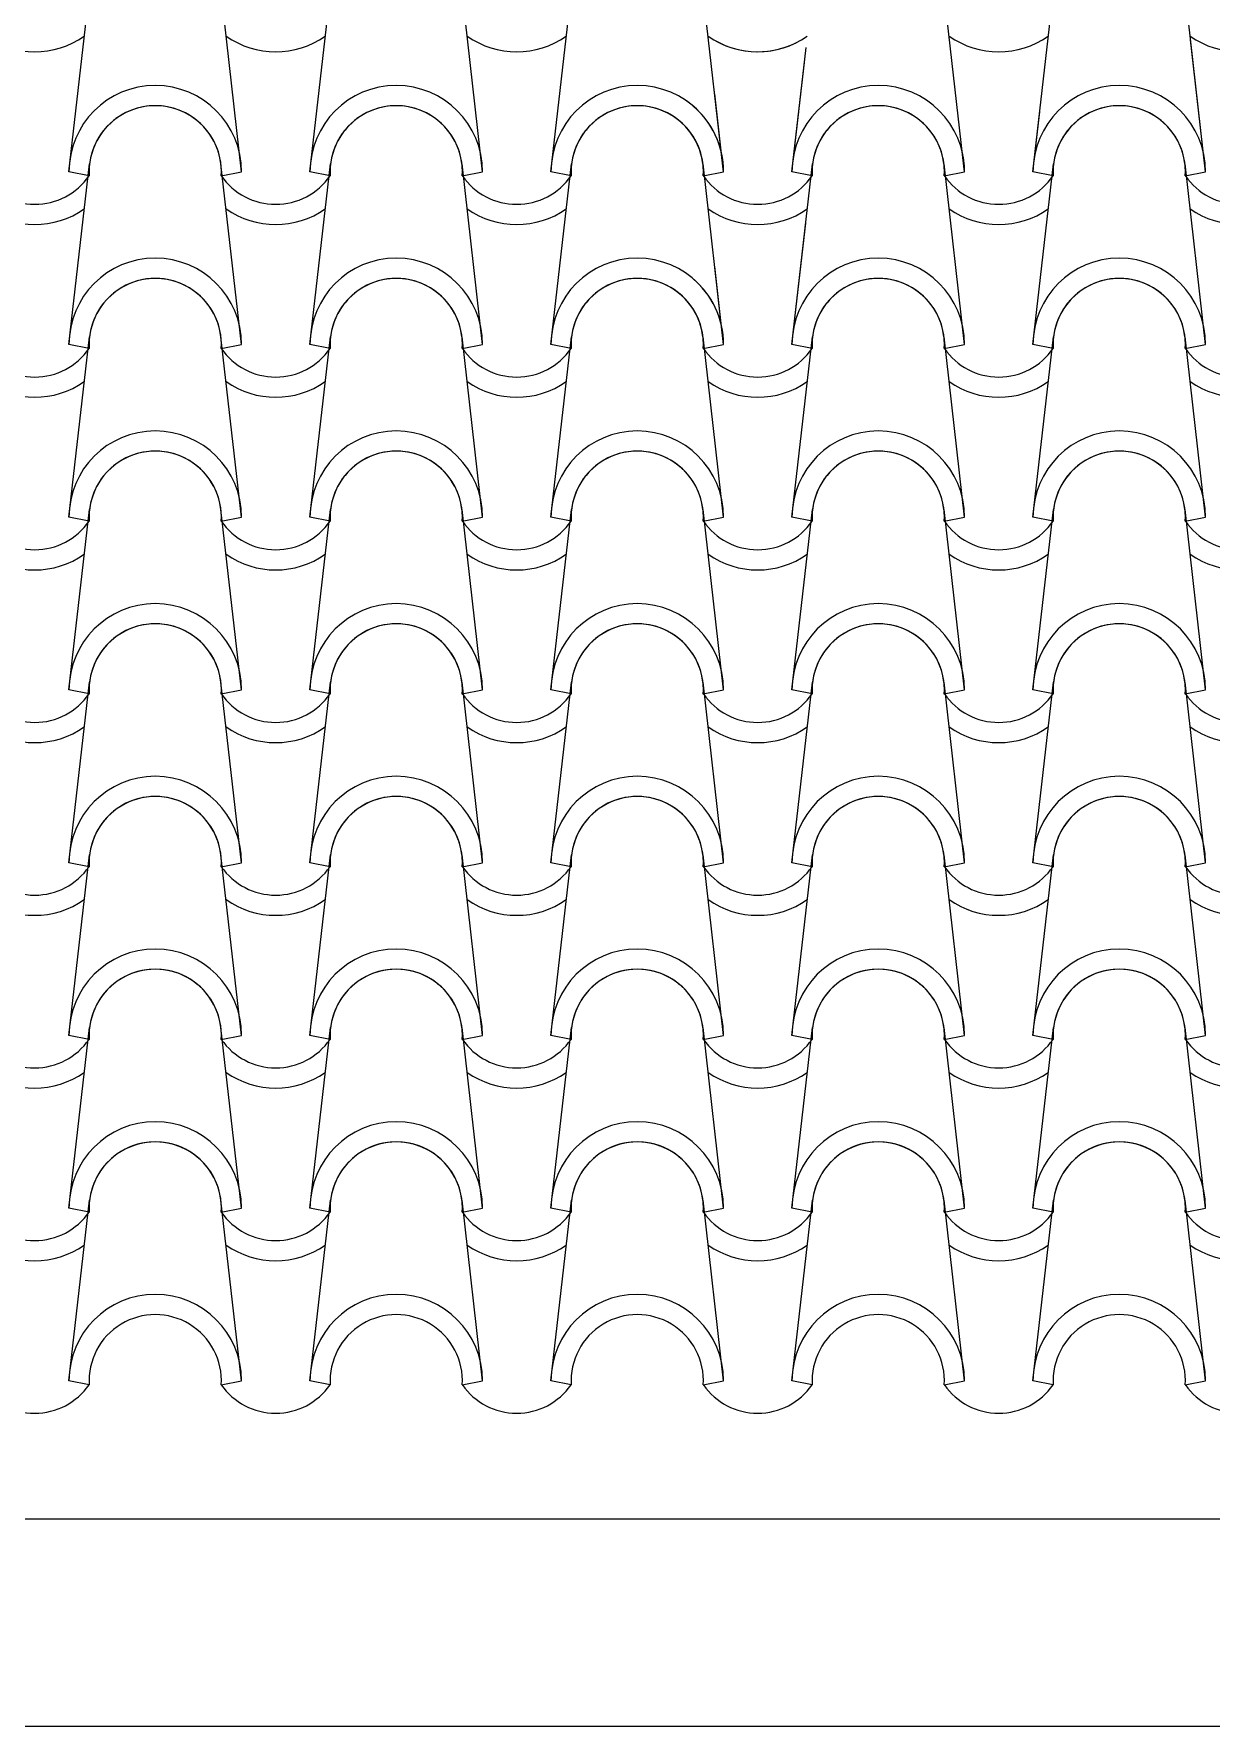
# Model space of a CAD drawing. Header units: millimetres. Extents: x -255 to 41745, y 236 to 29936.
# Drawn here: x 8473 to 9325, y 11760 to 12985 of the extents above; entities that cross this region are included whole.
import ezdxf

# ---------------------------------------------------------------- set-up
doc = ezdxf.new("R2010")
doc.units = ezdxf.units.MM
doc.layers.add('1', color=1, linetype='Continuous')
doc.layers.add('CALIDADES', color=7, linetype='Continuous')

msp = doc.modelspace()

# ---------------------------------------------------------------- linework, layer by layer
at = {"layer": '1'}
for p, q in [((8498.4, 12885.3), (8513.3, 13016)), ((8623.4, 12885.3), (8608.5, 13016)), ((8672.9, 12885.3), (8687.8, 13016)), ((8797.9, 12885.3), (8783, 13016)), ((8847.4, 12885.3), (8862.3, 13016)), ((8972.4, 12885.3), (8958.1, 13010.5)), ((9196.4, 12885.3), (9211.3, 13016)), ((9321.4, 12885.3), (9306.5, 13016)), ((9146.9, 12885.3), (9134.3, 12995.5)), ((9021.9, 12885.3), (9032.2, 12975.2)), ((9321.4, 12885.3), (9310.5, 12980.8)), ((9021.9, 12885.3), (9030.9, 12964.5)), ((8972.4, 12885.3), (8965.6, 12944.9)), ((8972.4, 12885.3), (8966, 12941.7)), ((9021.9, 12885.3), (9026.9, 12928.8)), ((9196.4, 12885.3), (9201.4, 12928.8)), ((8972.4, 12885.3), (8970.5, 12901.9)), ((9146.9, 12885.3), (9145, 12901.9)), ((8498.4, 12760.3), (8513.3, 12891)), ((8623.4, 12760.3), (8608.5, 12891)), ((8672.9, 12760.3), (8687.8, 12891)), ((8797.9, 12760.3), (8783, 12891)), ((8847.4, 12760.3), (8862.3, 12891)), ((8972.4, 12760.3), (8957.5, 12891)), ((8972.4, 12760.3), (8957.5, 12891)), ((9021.9, 12760.3), (9036.8, 12891)), ((9021.9, 12760.3), (9036.8, 12891)), ((9146.9, 12760.3), (9132, 12891)), ((9196.4, 12760.3), (9211.3, 12891)), ((9321.4, 12760.3), (9306.5, 12891)), ((8513.1, 12882.4), (8498.4, 12885.3)), ((8513.1, 12882.4), (8498.4, 12885.3)), ((8608.7, 12882.4), (8623.4, 12885.3)), ((8608.7, 12882.4), (8623.4, 12885.3)), ((8687.6, 12882.4), (8672.9, 12885.3)), ((8687.6, 12882.4), (8672.9, 12885.3)), ((8783.2, 12882.4), (8797.9, 12885.3)), ((8783.2, 12882.4), (8797.9, 12885.3)), ((8862.1, 12882.4), (8847.4, 12885.3)), ((8862.1, 12882.4), (8847.4, 12885.3)), ((8957.7, 12882.4), (8972.4, 12885.3)), ((8957.7, 12882.4), (8972.4, 12885.3)), ((8957.7, 12882.4), (8972.4, 12885.3)), ((8957.7, 12882.4), (8972.4, 12885.3)), ((8957.7, 12882.4), (8972.4, 12885.3)), ((8957.7, 12882.4), (8972.4, 12885.3)), ((8957.7, 12882.4), (8972.4, 12885.3)), ((8957.7, 12882.4), (8972.4, 12885.3)), ((9036.6, 12882.4), (9021.9, 12885.3)), ((9036.6, 12882.4), (9021.9, 12885.3)), ((9036.6, 12882.4), (9021.9, 12885.3)), ((9036.6, 12882.4), (9021.9, 12885.3)), ((9036.6, 12882.4), (9021.9, 12885.3)), ((9036.6, 12882.4), (9021.9, 12885.3)), ((9036.6, 12882.4), (9021.9, 12885.3)), ((9036.6, 12882.4), (9021.9, 12885.3)), ((9132.2, 12882.4), (9146.9, 12885.3)), ((9132.2, 12882.4), (9146.9, 12885.3)), ((9132.2, 12882.4), (9146.9, 12885.3)), ((9132.2, 12882.4), (9146.9, 12885.3)), ((9211.1, 12882.4), (9196.4, 12885.3)), ((9211.1, 12882.4), (9196.4, 12885.3)), ((9211.1, 12882.4), (9196.4, 12885.3)), ((9211.1, 12882.4), (9196.4, 12885.3)), ((9306.7, 12882.4), (9321.4, 12885.3)), ((9306.7, 12882.4), (9321.4, 12885.3)), ((9306.7, 12882.4), (9321.4, 12885.3)), ((9306.7, 12882.4), (9321.4, 12885.3)), ((9021.9, 12760.3), (9031.9, 12848.1)), ((8972.4, 12760.3), (8966, 12816.7)), ((8498.4, 12635.3), (8513.3, 12766)), ((8623.4, 12635.3), (8608.5, 12766)), ((8672.9, 12635.3), (8687.8, 12766)), ((8797.9, 12635.3), (8783, 12766)), ((8847.4, 12635.3), (8862.3, 12766)), ((8972.4, 12635.3), (8957.5, 12766)), ((8972.4, 12635.3), (8957.5, 12766)), ((8972.4, 12635.3), (8957.5, 12766)), ((9021.9, 12635.3), (9036.8, 12766)), ((9021.9, 12635.3), (9036.8, 12766)), ((9021.9, 12635.3), (9036.8, 12766)), ((9146.9, 12635.3), (9132, 12766)), ((9196.4, 12635.3), (9211.3, 12766)), ((9321.4, 12635.3), (9306.5, 12766)), ((8513.1, 12757.4), (8498.4, 12760.3)), ((8513.1, 12757.4), (8498.4, 12760.3)), ((8608.7, 12757.4), (8623.4, 12760.3)), ((8608.7, 12757.4), (8623.4, 12760.3)), ((8687.6, 12757.4), (8672.9, 12760.3)), ((8687.6, 12757.4), (8672.9, 12760.3)), ((8783.2, 12757.4), (8797.9, 12760.3)), ((8783.2, 12757.4), (8797.9, 12760.3)), ((8862.1, 12757.4), (8847.4, 12760.3)), ((8862.1, 12757.4), (8847.4, 12760.3)), ((8957.7, 12757.4), (8972.4, 12760.3)), ((8957.7, 12757.4), (8972.4, 12760.3)), ((8957.7, 12757.4), (8972.4, 12760.3)), ((8957.7, 12757.4), (8972.4, 12760.3)), ((8957.7, 12757.4), (8972.4, 12760.3)), ((8957.7, 12757.4), (8972.4, 12760.3)), ((9036.6, 12757.4), (9021.9, 12760.3)), ((9036.6, 12757.4), (9021.9, 12760.3)), ((9036.6, 12757.4), (9021.9, 12760.3)), ((9036.6, 12757.4), (9021.9, 12760.3)), ((9036.6, 12757.4), (9021.9, 12760.3)), ((9036.6, 12757.4), (9021.9, 12760.3)), ((9132.2, 12757.4), (9146.9, 12760.3)), ((9132.2, 12757.4), (9146.9, 12760.3)), ((9211.1, 12757.4), (9196.4, 12760.3)), ((9211.1, 12757.4), (9196.4, 12760.3)), ((9306.7, 12757.4), (9321.4, 12760.3)), ((9306.7, 12757.4), (9321.4, 12760.3)), ((8498.4, 12510.3), (8513.3, 12641)), ((8623.4, 12510.3), (8608.5, 12641)), ((8672.9, 12510.3), (8687.8, 12641)), ((8797.9, 12510.3), (8783, 12641)), ((8847.4, 12510.3), (8862.3, 12641)), ((8972.4, 12510.3), (8957.5, 12641)), ((8972.4, 12510.3), (8957.5, 12641)), ((8972.4, 12510.3), (8957.5, 12641)), ((9021.9, 12510.3), (9036.8, 12641)), ((9021.9, 12510.3), (9036.8, 12641)), ((9021.9, 12510.3), (9036.8, 12641)), ((9146.9, 12510.3), (9132, 12641)), ((9196.4, 12510.3), (9211.3, 12641)), ((9321.4, 12510.3), (9306.5, 12641)), ((8513.1, 12632.4), (8498.4, 12635.3)), ((8513.1, 12632.4), (8498.4, 12635.3)), ((8608.7, 12632.4), (8623.4, 12635.3)), ((8608.7, 12632.4), (8623.4, 12635.3)), ((8687.6, 12632.4), (8672.9, 12635.3)), ((8687.6, 12632.4), (8672.9, 12635.3)), ((8783.2, 12632.4), (8797.9, 12635.3)), ((8783.2, 12632.4), (8797.9, 12635.3)), ((8862.1, 12632.4), (8847.4, 12635.3)), ((8862.1, 12632.4), (8847.4, 12635.3)), ((8957.7, 12632.4), (8972.4, 12635.3)), ((8957.7, 12632.4), (8972.4, 12635.3)), ((8957.7, 12632.4), (8972.4, 12635.3)), ((8957.7, 12632.4), (8972.4, 12635.3)), ((8957.7, 12632.4), (8972.4, 12635.3)), ((8957.7, 12632.4), (8972.4, 12635.3)), ((9036.6, 12632.4), (9021.9, 12635.3)), ((9036.6, 12632.4), (9021.9, 12635.3)), ((9036.6, 12632.4), (9021.9, 12635.3)), ((9036.6, 12632.4), (9021.9, 12635.3)), ((9036.6, 12632.4), (9021.9, 12635.3)), ((9036.6, 12632.4), (9021.9, 12635.3)), ((9132.2, 12632.4), (9146.9, 12635.3)), ((9132.2, 12632.4), (9146.9, 12635.3)), ((9211.1, 12632.4), (9196.4, 12635.3)), ((9211.1, 12632.4), (9196.4, 12635.3)), ((9306.7, 12632.4), (9321.4, 12635.3)), ((9306.7, 12632.4), (9321.4, 12635.3)), ((8498.4, 12385.3), (8513.3, 12516)), ((8513.1, 12507.4), (8498.4, 12510.3)), ((8513.1, 12507.4), (8498.4, 12510.3)), ((8623.4, 12385.3), (8608.5, 12516)), ((8608.7, 12507.4), (8623.4, 12510.3)), ((8608.7, 12507.4), (8623.4, 12510.3)), ((8672.9, 12385.3), (8687.8, 12516)), ((8687.6, 12507.4), (8672.9, 12510.3)), ((8687.6, 12507.4), (8672.9, 12510.3)), ((8797.9, 12385.3), (8783, 12516)), ((8783.2, 12507.4), (8797.9, 12510.3)), ((8783.2, 12507.4), (8797.9, 12510.3)), ((8847.4, 12385.3), (8862.3, 12516)), ((8862.1, 12507.4), (8847.4, 12510.3)), ((8862.1, 12507.4), (8847.4, 12510.3)), ((8972.4, 12385.3), (8957.5, 12516)), ((8972.4, 12385.3), (8957.5, 12516)), ((8972.4, 12385.3), (8957.5, 12516)), ((8957.7, 12507.4), (8972.4, 12510.3)), ((8957.7, 12507.4), (8972.4, 12510.3)), ((8957.7, 12507.4), (8972.4, 12510.3)), ((8957.7, 12507.4), (8972.4, 12510.3)), ((8957.7, 12507.4), (8972.4, 12510.3)), ((8957.7, 12507.4), (8972.4, 12510.3)), ((9021.9, 12385.3), (9036.8, 12516)), ((9021.9, 12385.3), (9036.8, 12516)), ((9021.9, 12385.3), (9036.8, 12516)), ((9036.6, 12507.4), (9021.9, 12510.3)), ((9036.6, 12507.4), (9021.9, 12510.3)), ((9036.6, 12507.4), (9021.9, 12510.3)), ((9036.6, 12507.4), (9021.9, 12510.3)), ((9036.6, 12507.4), (9021.9, 12510.3)), ((9036.6, 12507.4), (9021.9, 12510.3)), ((9146.9, 12385.3), (9132, 12516)), ((9132.2, 12507.4), (9146.9, 12510.3)), ((9132.2, 12507.4), (9146.9, 12510.3)), ((9196.4, 12385.3), (9211.3, 12516)), ((9211.1, 12507.4), (9196.4, 12510.3)), ((9211.1, 12507.4), (9196.4, 12510.3)), ((9321.4, 12385.3), (9306.5, 12516)), ((9306.7, 12507.4), (9321.4, 12510.3)), ((9306.7, 12507.4), (9321.4, 12510.3)), ((8498.4, 12260.3), (8513.3, 12391)), ((8513.1, 12382.4), (8498.4, 12385.3)), ((8513.1, 12382.4), (8498.4, 12385.3)), ((8623.4, 12260.3), (8608.5, 12391)), ((8608.7, 12382.4), (8623.4, 12385.3)), ((8608.7, 12382.4), (8623.4, 12385.3)), ((8672.9, 12260.3), (8687.8, 12391)), ((8687.6, 12382.4), (8672.9, 12385.3)), ((8687.6, 12382.4), (8672.9, 12385.3)), ((8797.9, 12260.3), (8783, 12391)), ((8783.2, 12382.4), (8797.9, 12385.3)), ((8783.2, 12382.4), (8797.9, 12385.3)), ((8847.4, 12260.3), (8862.3, 12391)), ((8862.1, 12382.4), (8847.4, 12385.3)), ((8862.1, 12382.4), (8847.4, 12385.3)), ((8972.4, 12260.3), (8957.5, 12391)), ((8972.4, 12260.3), (8957.5, 12391)), ((8972.4, 12260.3), (8957.5, 12391)), ((8957.7, 12382.4), (8972.4, 12385.3)), ((8957.7, 12382.4), (8972.4, 12385.3)), ((8957.7, 12382.4), (8972.4, 12385.3)), ((8957.7, 12382.4), (8972.4, 12385.3)), ((8957.7, 12382.4), (8972.4, 12385.3)), ((8957.7, 12382.4), (8972.4, 12385.3)), ((9021.9, 12260.3), (9036.8, 12391)), ((9021.9, 12260.3), (9036.8, 12391)), ((9021.9, 12260.3), (9036.8, 12391)), ((9036.6, 12382.4), (9021.9, 12385.3)), ((9036.6, 12382.4), (9021.9, 12385.3)), ((9036.6, 12382.4), (9021.9, 12385.3)), ((9036.6, 12382.4), (9021.9, 12385.3)), ((9036.6, 12382.4), (9021.9, 12385.3)), ((9036.6, 12382.4), (9021.9, 12385.3)), ((9146.9, 12260.3), (9132, 12391)), ((9132.2, 12382.4), (9146.9, 12385.3)), ((9132.2, 12382.4), (9146.9, 12385.3)), ((9196.4, 12260.3), (9211.3, 12391)), ((9211.1, 12382.4), (9196.4, 12385.3)), ((9211.1, 12382.4), (9196.4, 12385.3)), ((9321.4, 12260.3), (9306.5, 12391)), ((9306.7, 12382.4), (9321.4, 12385.3)), ((9306.7, 12382.4), (9321.4, 12385.3)), ((8498.4, 12135.3), (8513.3, 12266)), ((8623.4, 12135.3), (8608.5, 12266)), ((8672.9, 12135.3), (8687.8, 12266)), ((8797.9, 12135.3), (8783, 12266)), ((8847.4, 12135.3), (8862.3, 12266)), ((8972.4, 12135.3), (8957.5, 12266)), ((8972.4, 12135.3), (8957.5, 12266)), ((8972.4, 12135.3), (8957.5, 12266)), ((9021.9, 12135.3), (9036.8, 12266)), ((9021.9, 12135.3), (9036.8, 12266)), ((9021.9, 12135.3), (9036.8, 12266)), ((9146.9, 12135.3), (9132, 12266)), ((9196.4, 12135.3), (9211.3, 12266)), ((9321.4, 12135.3), (9306.5, 12266)), ((8513.1, 12257.4), (8498.4, 12260.3)), ((8513.1, 12257.4), (8498.4, 12260.3)), ((8608.7, 12257.4), (8623.4, 12260.3)), ((8608.7, 12257.4), (8623.4, 12260.3)), ((8687.6, 12257.4), (8672.9, 12260.3)), ((8687.6, 12257.4), (8672.9, 12260.3)), ((8783.2, 12257.4), (8797.9, 12260.3)), ((8783.2, 12257.4), (8797.9, 12260.3)), ((8862.1, 12257.4), (8847.4, 12260.3)), ((8862.1, 12257.4), (8847.4, 12260.3)), ((8957.7, 12257.4), (8972.4, 12260.3)), ((8957.7, 12257.4), (8972.4, 12260.3)), ((8957.7, 12257.4), (8972.4, 12260.3)), ((8957.7, 12257.4), (8972.4, 12260.3)), ((8957.7, 12257.4), (8972.4, 12260.3)), ((8957.7, 12257.4), (8972.4, 12260.3)), ((9036.6, 12257.4), (9021.9, 12260.3)), ((9036.6, 12257.4), (9021.9, 12260.3)), ((9036.6, 12257.4), (9021.9, 12260.3)), ((9036.6, 12257.4), (9021.9, 12260.3)), ((9036.6, 12257.4), (9021.9, 12260.3)), ((9036.6, 12257.4), (9021.9, 12260.3)), ((9132.2, 12257.4), (9146.9, 12260.3)), ((9132.2, 12257.4), (9146.9, 12260.3)), ((9211.1, 12257.4), (9196.4, 12260.3)), ((9211.1, 12257.4), (9196.4, 12260.3)), ((9306.7, 12257.4), (9321.4, 12260.3)), ((9306.7, 12257.4), (9321.4, 12260.3)), ((8498.4, 12010.3), (8513.3, 12141)), ((8623.4, 12010.3), (8608.5, 12141)), ((8672.9, 12010.3), (8687.8, 12141)), ((8797.9, 12010.3), (8783, 12141)), ((8847.4, 12010.3), (8862.3, 12141)), ((8972.4, 12010.3), (8957.5, 12141)), ((8972.4, 12010.3), (8957.5, 12141)), ((8972.4, 12010.3), (8957.5, 12141)), ((9021.9, 12010.3), (9036.8, 12141)), ((9021.9, 12010.3), (9036.8, 12141)), ((9021.9, 12010.3), (9036.8, 12141)), ((9146.9, 12010.3), (9132, 12141)), ((9196.4, 12010.3), (9211.3, 12141)), ((9321.4, 12010.3), (9306.5, 12141)), ((8513.1, 12132.4), (8498.4, 12135.3)), ((8513.1, 12132.4), (8498.4, 12135.3)), ((8608.7, 12132.4), (8623.4, 12135.3)), ((8608.7, 12132.4), (8623.4, 12135.3)), ((8687.6, 12132.4), (8672.9, 12135.3)), ((8687.6, 12132.4), (8672.9, 12135.3)), ((8783.2, 12132.4), (8797.9, 12135.3)), ((8783.2, 12132.4), (8797.9, 12135.3)), ((8862.1, 12132.4), (8847.4, 12135.3)), ((8862.1, 12132.4), (8847.4, 12135.3)), ((8957.7, 12132.4), (8972.4, 12135.3)), ((8957.7, 12132.4), (8972.4, 12135.3)), ((8957.7, 12132.4), (8972.4, 12135.3)), ((8957.7, 12132.4), (8972.4, 12135.3)), ((8957.7, 12132.4), (8972.4, 12135.3)), ((8957.7, 12132.4), (8972.4, 12135.3)), ((9036.6, 12132.4), (9021.9, 12135.3)), ((9036.6, 12132.4), (9021.9, 12135.3)), ((9036.6, 12132.4), (9021.9, 12135.3)), ((9036.6, 12132.4), (9021.9, 12135.3)), ((9036.6, 12132.4), (9021.9, 12135.3)), ((9036.6, 12132.4), (9021.9, 12135.3)), ((9132.2, 12132.4), (9146.9, 12135.3)), ((9132.2, 12132.4), (9146.9, 12135.3)), ((9211.1, 12132.4), (9196.4, 12135.3)), ((9211.1, 12132.4), (9196.4, 12135.3)), ((9306.7, 12132.4), (9321.4, 12135.3)), ((9306.7, 12132.4), (9321.4, 12135.3)), ((8513.1, 12007.4), (8498.4, 12010.3)), ((8608.7, 12007.4), (8623.4, 12010.3)), ((8687.6, 12007.4), (8672.9, 12010.3)), ((8783.2, 12007.4), (8797.9, 12010.3)), ((8862.1, 12007.4), (8847.4, 12010.3)), ((8957.7, 12007.4), (8972.4, 12010.3)), ((8957.7, 12007.4), (8972.4, 12010.3)), ((8957.7, 12007.4), (8972.4, 12010.3)), ((9036.6, 12007.4), (9021.9, 12010.3)), ((9036.6, 12007.4), (9021.9, 12010.3)), ((9036.6, 12007.4), (9021.9, 12010.3)), ((9132.2, 12007.4), (9146.9, 12010.3)), ((9211.1, 12007.4), (9196.4, 12010.3)), ((9306.7, 12007.4), (9321.4, 12010.3))]:
    msp.add_line(p, q, dxfattribs=at)
for centre, radius, start, end in [((8473.6, 13034.7), 62.5, 234.9308, 305.0692), ((8648.1, 13034.7), 62.5, 234.9308, 305.0692), ((8822.6, 13034.7), 62.5, 234.9308, 305.0692), ((8997.1, 13034.7), 62.5, 234.9308, 305.0692), ((8997.1, 13034.7), 62.5, 234.9308, 305.0692), ((8997.1, 13034.7), 62.5, 234.9308, 296.3638), ((9171.6, 13034.7), 62.5, 234.9308, 305.0692), ((9171.6, 13034.7), 62.5, 234.9308, 305.0692), ((9346.1, 13034.7), 62.5, 234.9308, 305.0692), ((9346.1, 13034.7), 62.5, 234.9308, 305.0692), ((9346.1, 13034.7), 62.5, 234.9308, 305.0692), ((8560.9, 12885.3), 62.5, 0, 180), ((8560.9, 12885.3), 62.5, 0, 180), ((8735.4, 12885.3), 62.5, 0, 180), ((8735.4, 12885.3), 62.5, 0, 180), ((8909.9, 12885.3), 62.5, 0, 180), ((8909.9, 12885.3), 62.5, 0, 180), ((9084.4, 12885.3), 62.5, 0, 180), ((9084.4, 12885.3), 62.5, 0, 180), ((9258.9, 12885.3), 62.5, 0, 180), ((9258.9, 12885.3), 62.5, 0, 180), ((9258.9, 12885.3), 62.5, 0, 180), ((9258.9, 12885.3), 62.5, 0, 180), ((8909.9, 12885.3), 62.5, 0, 57.7234), ((8909.9, 12885.3), 62.5, 0, 57.7234), ((8560.9, 12885.3), 47.9, 356.4887, 183.5113), ((8560.9, 12885.3), 47.9, 356.4887, 183.5113), ((8560.9, 12885.3), 47.9, 6.838, 173.162), ((8735.4, 12885.3), 47.9, 356.4887, 183.5113), ((8735.4, 12885.3), 47.9, 356.4887, 183.5113), ((8735.4, 12885.3), 47.9, 6.838, 173.162), ((8909.9, 12885.3), 47.9, 356.4887, 183.5113), ((8909.9, 12885.3), 47.9, 356.4887, 183.5113), ((8909.9, 12885.3), 47.9, 6.838, 173.162), ((8909.9, 12885.3), 47.9, 6.838, 75.5856), ((8909.9, 12885.3), 47.9, 6.838, 59.3952), ((8909.9, 12885.3), 47.9, 356.4887, 59.3952), ((8909.9, 12885.3), 47.9, 356.4887, 59.3952), ((8909.9, 12885.3), 62.5, 0, 50.8029), ((8909.9, 12885.3), 62.5, 0, 50.8029), ((9084.4, 12885.3), 47.9, 356.4887, 183.5113), ((9084.4, 12885.3), 47.9, 356.4887, 183.5113), ((9084.4, 12885.3), 47.9, 6.838, 173.162), ((9258.9, 12885.3), 47.9, 356.4887, 183.5113), ((9258.9, 12885.3), 47.9, 356.4887, 183.5113), ((9258.9, 12885.3), 47.9, 356.4887, 183.5113), ((9258.9, 12885.3), 47.9, 356.4887, 183.5113), ((9258.9, 12885.3), 47.9, 6.838, 173.162), ((9258.9, 12885.3), 47.9, 6.838, 173.162), ((8909.9, 12885.3), 62.5, 0, 15.2654), ((8909.9, 12885.3), 62.5, 0, 15.2654), ((9084.4, 12885.3), 62.5, 0, 15.2654), ((9084.4, 12885.3), 62.5, 0, 15.2654), ((8909.9, 12885.3), 47.9, 6.838, 12.1097), ((8909.9, 12885.3), 47.9, 356.4887, 12.1097), ((8909.9, 12885.3), 47.9, 356.4887, 12.1097), ((9084.4, 12885.3), 47.9, 6.838, 12.1097), ((9084.4, 12885.3), 47.9, 356.4887, 12.1097), ((9084.4, 12885.3), 47.9, 356.4887, 12.1097), ((8473.6, 12909.7), 47.9, 214.756, 325.244), ((8473.6, 12909.7), 47.9, 214.756, 325.244), ((8648.1, 12909.7), 47.9, 214.756, 325.244), ((8648.1, 12909.7), 47.9, 214.756, 325.244), ((8822.6, 12909.7), 47.9, 214.756, 325.244), ((8822.6, 12909.7), 47.9, 214.756, 325.244), ((8997.1, 12909.7), 47.9, 214.756, 325.244), ((8997.1, 12909.7), 47.9, 214.756, 325.244), ((8997.1, 12909.7), 47.9, 214.756, 325.244), ((8997.1, 12909.7), 47.9, 214.756, 325.244), ((8997.1, 12909.7), 47.9, 214.756, 325.244), ((8997.1, 12909.7), 47.9, 214.756, 325.244), ((8997.1, 12909.7), 47.9, 214.756, 325.244), ((8997.1, 12909.7), 47.9, 214.756, 325.244), ((9171.6, 12909.7), 47.9, 214.756, 325.244), ((9171.6, 12909.7), 47.9, 214.756, 325.244), ((9171.6, 12909.7), 47.9, 214.756, 325.244), ((9171.6, 12909.7), 47.9, 214.756, 325.244), ((9346.1, 12909.7), 47.9, 214.756, 325.244), ((9346.1, 12909.7), 47.9, 214.756, 325.244), ((9346.1, 12909.7), 47.9, 214.756, 325.244), ((9346.1, 12909.7), 47.9, 214.756, 325.244), ((8473.6, 12909.7), 62.5, 234.9308, 305.0692), ((8648.1, 12909.7), 62.5, 234.9308, 305.0692), ((8822.6, 12909.7), 62.5, 234.9308, 305.0692), ((8997.1, 12909.7), 62.5, 234.9308, 305.0692), ((8997.1, 12909.7), 62.5, 234.9308, 305.0692), ((8997.1, 12909.7), 62.5, 234.9308, 305.0692), ((8997.1, 12909.7), 62.5, 234.9308, 305.0692), ((9171.6, 12909.7), 62.5, 234.9308, 305.0692), ((9171.6, 12909.7), 62.5, 234.9308, 305.0692), ((9346.1, 12909.7), 62.5, 234.9308, 305.0692), ((9346.1, 12909.7), 62.5, 234.9308, 305.0692), ((8560.9, 12760.3), 62.5, 0, 180), ((8560.9, 12760.3), 62.5, 0, 180), ((8735.4, 12760.3), 62.5, 0, 180), ((8735.4, 12760.3), 62.5, 0, 180), ((8909.9, 12760.3), 62.5, 0, 180), ((8909.9, 12760.3), 62.5, 0, 180), ((9084.4, 12760.3), 62.5, 0, 180), ((9084.4, 12760.3), 62.5, 0, 180), ((9258.9, 12760.3), 62.5, 0, 180), ((9258.9, 12760.3), 62.5, 0, 180), ((8560.9, 12760.3), 47.9, 356.4887, 183.5113), ((8560.9, 12760.3), 47.9, 356.4887, 183.5113), ((8560.9, 12760.3), 47.9, 6.838, 173.162), ((8735.4, 12760.3), 47.9, 356.4887, 183.5113), ((8735.4, 12760.3), 47.9, 356.4887, 183.5113), ((8735.4, 12760.3), 47.9, 6.838, 173.162), ((8909.9, 12760.3), 47.9, 356.4887, 183.5113), ((8909.9, 12760.3), 47.9, 356.4887, 183.5113), ((8909.9, 12760.3), 47.9, 6.838, 173.162), ((8909.9, 12760.3), 47.9, 6.838, 59.3952), ((8909.9, 12760.3), 47.9, 356.4887, 59.3952), ((8909.9, 12760.3), 47.9, 356.4887, 59.3952), ((8909.9, 12760.3), 62.5, 0, 50.8029), ((8909.9, 12760.3), 62.5, 0, 50.8029), ((9084.4, 12760.3), 47.9, 356.4887, 183.5113), ((9084.4, 12760.3), 47.9, 356.4887, 183.5113), ((9084.4, 12760.3), 47.9, 6.838, 173.162), ((9258.9, 12760.3), 47.9, 356.4887, 183.5113), ((9258.9, 12760.3), 47.9, 356.4887, 183.5113), ((9258.9, 12760.3), 47.9, 6.838, 173.162), ((8473.6, 12784.7), 47.9, 214.756, 325.244), ((8473.6, 12784.7), 47.9, 214.756, 325.244), ((8648.1, 12784.7), 47.9, 214.756, 325.244), ((8648.1, 12784.7), 47.9, 214.756, 325.244), ((8822.6, 12784.7), 47.9, 214.756, 325.244), ((8822.6, 12784.7), 47.9, 214.756, 325.244), ((8997.1, 12784.7), 47.9, 214.756, 325.244), ((8997.1, 12784.7), 47.9, 214.756, 325.244), ((8997.1, 12784.7), 47.9, 214.756, 325.244), ((8997.1, 12784.7), 47.9, 214.756, 325.244), ((8997.1, 12784.7), 47.9, 214.756, 325.244), ((8997.1, 12784.7), 47.9, 214.756, 325.244), ((9171.6, 12784.7), 47.9, 214.756, 325.244), ((9171.6, 12784.7), 47.9, 214.756, 325.244), ((9346.1, 12784.7), 47.9, 214.756, 325.244), ((9346.1, 12784.7), 47.9, 214.756, 325.244), ((8473.6, 12784.7), 62.5, 234.9308, 305.0692), ((8648.1, 12784.7), 62.5, 234.9308, 305.0692), ((8822.6, 12784.7), 62.5, 234.9308, 305.0692), ((8997.1, 12784.7), 62.5, 234.9308, 305.0692), ((8997.1, 12784.7), 62.5, 234.9308, 305.0692), ((8997.1, 12784.7), 62.5, 234.9308, 305.0692), ((9171.6, 12784.7), 62.5, 234.9308, 305.0692), ((9346.1, 12784.7), 62.5, 234.9308, 305.0692), ((8560.9, 12635.3), 62.5, 0, 180), ((8560.9, 12635.3), 62.5, 0, 180), ((8735.4, 12635.3), 62.5, 0, 180), ((8735.4, 12635.3), 62.5, 0, 180), ((8909.9, 12635.3), 62.5, 0, 180), ((8909.9, 12635.3), 62.5, 0, 180), ((9084.4, 12635.3), 62.5, 0, 180), ((9084.4, 12635.3), 62.5, 0, 180), ((9258.9, 12635.3), 62.5, 0, 180), ((9258.9, 12635.3), 62.5, 0, 180), ((8560.9, 12635.3), 47.9, 356.4887, 183.5113), ((8560.9, 12635.3), 47.9, 356.4887, 183.5113), ((8560.9, 12635.3), 47.9, 6.838, 173.162), ((8735.4, 12635.3), 47.9, 356.4887, 183.5113), ((8735.4, 12635.3), 47.9, 356.4887, 183.5113), ((8735.4, 12635.3), 47.9, 6.838, 173.162), ((8909.9, 12635.3), 47.9, 356.4887, 183.5113), ((8909.9, 12635.3), 47.9, 356.4887, 183.5113), ((8909.9, 12635.3), 47.9, 6.838, 173.162), ((9084.4, 12635.3), 47.9, 356.4887, 183.5113), ((9084.4, 12635.3), 47.9, 356.4887, 183.5113), ((9084.4, 12635.3), 47.9, 6.838, 173.162), ((9258.9, 12635.3), 47.9, 356.4887, 183.5113), ((9258.9, 12635.3), 47.9, 356.4887, 183.5113), ((9258.9, 12635.3), 47.9, 6.838, 173.162), ((8473.6, 12659.7), 47.9, 214.756, 325.244), ((8473.6, 12659.7), 47.9, 214.756, 325.244), ((8648.1, 12659.7), 47.9, 214.756, 325.244), ((8648.1, 12659.7), 47.9, 214.756, 325.244), ((8822.6, 12659.7), 47.9, 214.756, 325.244), ((8822.6, 12659.7), 47.9, 214.756, 325.244), ((8997.1, 12659.7), 47.9, 214.756, 325.244), ((8997.1, 12659.7), 47.9, 214.756, 325.244), ((8997.1, 12659.7), 47.9, 214.756, 325.244), ((8997.1, 12659.7), 47.9, 214.756, 325.244), ((8997.1, 12659.7), 47.9, 214.756, 325.244), ((8997.1, 12659.7), 47.9, 214.756, 325.244), ((9171.6, 12659.7), 47.9, 214.756, 325.244), ((9171.6, 12659.7), 47.9, 214.756, 325.244), ((9346.1, 12659.7), 47.9, 214.756, 325.244), ((9346.1, 12659.7), 47.9, 214.756, 325.244), ((8473.6, 12659.7), 62.5, 234.9308, 305.0692), ((8648.1, 12659.7), 62.5, 234.9308, 305.0692), ((8822.6, 12659.7), 62.5, 234.9308, 305.0692), ((8997.1, 12659.7), 62.5, 234.9308, 305.0692), ((8997.1, 12659.7), 62.5, 234.9308, 305.0692), ((8997.1, 12659.7), 62.5, 234.9308, 305.0692), ((9171.6, 12659.7), 62.5, 234.9308, 305.0692), ((9346.1, 12659.7), 62.5, 234.9308, 305.0692), ((8560.9, 12510.3), 62.5, 0, 180), ((8560.9, 12510.3), 62.5, 0, 180), ((8735.4, 12510.3), 62.5, 0, 180), ((8735.4, 12510.3), 62.5, 0, 180), ((8909.9, 12510.3), 62.5, 0, 180), ((8909.9, 12510.3), 62.5, 0, 180), ((9084.4, 12510.3), 62.5, 0, 180), ((9084.4, 12510.3), 62.5, 0, 180), ((9258.9, 12510.3), 62.5, 0, 180), ((9258.9, 12510.3), 62.5, 0, 180), ((8560.9, 12510.3), 47.9, 356.4887, 183.5113), ((8560.9, 12510.3), 47.9, 356.4887, 183.5113), ((8560.9, 12510.3), 47.9, 6.838, 173.162), ((8735.4, 12510.3), 47.9, 356.4887, 183.5113), ((8735.4, 12510.3), 47.9, 356.4887, 183.5113), ((8735.4, 12510.3), 47.9, 6.838, 173.162), ((8909.9, 12510.3), 47.9, 356.4887, 183.5113), ((8909.9, 12510.3), 47.9, 356.4887, 183.5113), ((8909.9, 12510.3), 47.9, 6.838, 173.162), ((9084.4, 12510.3), 47.9, 356.4887, 183.5113), ((9084.4, 12510.3), 47.9, 356.4887, 183.5113), ((9084.4, 12510.3), 47.9, 6.838, 173.162), ((9258.9, 12510.3), 47.9, 356.4887, 183.5113), ((9258.9, 12510.3), 47.9, 356.4887, 183.5113), ((9258.9, 12510.3), 47.9, 6.838, 173.162), ((8473.6, 12534.7), 47.9, 214.756, 325.244), ((8473.6, 12534.7), 47.9, 214.756, 325.244), ((8648.1, 12534.7), 47.9, 214.756, 325.244), ((8648.1, 12534.7), 47.9, 214.756, 325.244), ((8822.6, 12534.7), 47.9, 214.756, 325.244), ((8822.6, 12534.7), 47.9, 214.756, 325.244), ((8997.1, 12534.7), 47.9, 214.756, 325.244), ((8997.1, 12534.7), 47.9, 214.756, 325.244), ((8997.1, 12534.7), 47.9, 214.756, 325.244), ((8997.1, 12534.7), 47.9, 214.756, 325.244), ((8997.1, 12534.7), 47.9, 214.756, 325.244), ((8997.1, 12534.7), 47.9, 214.756, 325.244), ((9171.6, 12534.7), 47.9, 214.756, 325.244), ((9171.6, 12534.7), 47.9, 214.756, 325.244), ((9346.1, 12534.7), 47.9, 214.756, 325.244), ((9346.1, 12534.7), 47.9, 214.756, 325.244), ((8473.6, 12534.7), 62.5, 234.9308, 305.0692), ((8648.1, 12534.7), 62.5, 234.9308, 305.0692), ((8822.6, 12534.7), 62.5, 234.9308, 305.0692), ((8997.1, 12534.7), 62.5, 234.9308, 305.0692), ((8997.1, 12534.7), 62.5, 234.9308, 305.0692), ((8997.1, 12534.7), 62.5, 234.9308, 305.0692), ((9171.6, 12534.7), 62.5, 234.9308, 305.0692), ((9346.1, 12534.7), 62.5, 234.9308, 305.0692), ((8560.9, 12385.3), 62.5, 0, 180), ((8560.9, 12385.3), 62.5, 0, 180), ((8735.4, 12385.3), 62.5, 0, 180), ((8735.4, 12385.3), 62.5, 0, 180), ((8909.9, 12385.3), 62.5, 0, 180), ((8909.9, 12385.3), 62.5, 0, 180), ((9084.4, 12385.3), 62.5, 0, 180), ((9084.4, 12385.3), 62.5, 0, 180), ((9258.9, 12385.3), 62.5, 0, 180), ((9258.9, 12385.3), 62.5, 0, 180), ((8560.9, 12385.3), 47.9, 356.4887, 183.5113), ((8560.9, 12385.3), 47.9, 356.4887, 183.5113), ((8560.9, 12385.3), 47.9, 6.838, 173.162), ((8735.4, 12385.3), 47.9, 356.4887, 183.5113), ((8735.4, 12385.3), 47.9, 356.4887, 183.5113), ((8735.4, 12385.3), 47.9, 6.838, 173.162), ((8909.9, 12385.3), 47.9, 356.4887, 183.5113), ((8909.9, 12385.3), 47.9, 356.4887, 183.5113), ((8909.9, 12385.3), 47.9, 6.838, 173.162), ((9084.4, 12385.3), 47.9, 356.4887, 183.5113), ((9084.4, 12385.3), 47.9, 356.4887, 183.5113), ((9084.4, 12385.3), 47.9, 6.838, 173.162), ((9258.9, 12385.3), 47.9, 356.4887, 183.5113), ((9258.9, 12385.3), 47.9, 356.4887, 183.5113), ((9258.9, 12385.3), 47.9, 6.838, 173.162), ((8473.6, 12409.7), 47.9, 214.756, 325.244), ((8473.6, 12409.7), 47.9, 214.756, 325.244), ((8648.1, 12409.7), 47.9, 214.756, 325.244), ((8648.1, 12409.7), 47.9, 214.756, 325.244), ((8822.6, 12409.7), 47.9, 214.756, 325.244), ((8822.6, 12409.7), 47.9, 214.756, 325.244), ((8997.1, 12409.7), 47.9, 214.756, 325.244), ((8997.1, 12409.7), 47.9, 214.756, 325.244), ((8997.1, 12409.7), 47.9, 214.756, 325.244), ((8997.1, 12409.7), 47.9, 214.756, 325.244), ((8997.1, 12409.7), 47.9, 214.756, 325.244), ((8997.1, 12409.7), 47.9, 214.756, 325.244), ((9171.6, 12409.7), 47.9, 214.756, 325.244), ((9171.6, 12409.7), 47.9, 214.756, 325.244), ((9346.1, 12409.7), 47.9, 214.756, 325.244), ((9346.1, 12409.7), 47.9, 214.756, 325.244), ((8473.6, 12409.7), 62.5, 234.9308, 305.0692), ((8648.1, 12409.7), 62.5, 234.9308, 305.0692), ((8822.6, 12409.7), 62.5, 234.9308, 305.0692), ((8997.1, 12409.7), 62.5, 234.9308, 305.0692), ((8997.1, 12409.7), 62.5, 234.9308, 305.0692), ((8997.1, 12409.7), 62.5, 234.9308, 305.0692), ((9171.6, 12409.7), 62.5, 234.9308, 305.0692), ((9346.1, 12409.7), 62.5, 234.9308, 305.0692), ((8560.9, 12260.3), 62.5, 0, 180), ((8560.9, 12260.3), 62.5, 0, 180), ((8735.4, 12260.3), 62.5, 0, 180), ((8735.4, 12260.3), 62.5, 0, 180), ((8909.9, 12260.3), 62.5, 0, 180), ((8909.9, 12260.3), 62.5, 0, 180), ((9084.4, 12260.3), 62.5, 0, 180), ((9084.4, 12260.3), 62.5, 0, 180), ((9258.9, 12260.3), 62.5, 0, 180), ((9258.9, 12260.3), 62.5, 0, 180), ((8560.9, 12260.3), 47.9, 356.4887, 183.5113), ((8560.9, 12260.3), 47.9, 356.4887, 183.5113), ((8560.9, 12260.3), 47.9, 6.838, 173.162), ((8735.4, 12260.3), 47.9, 356.4887, 183.5113), ((8735.4, 12260.3), 47.9, 356.4887, 183.5113), ((8735.4, 12260.3), 47.9, 6.838, 173.162), ((8909.9, 12260.3), 47.9, 356.4887, 183.5113), ((8909.9, 12260.3), 47.9, 356.4887, 183.5113), ((8909.9, 12260.3), 47.9, 6.838, 173.162), ((9084.4, 12260.3), 47.9, 356.4887, 183.5113), ((9084.4, 12260.3), 47.9, 356.4887, 183.5113), ((9084.4, 12260.3), 47.9, 6.838, 173.162), ((9258.9, 12260.3), 47.9, 356.4887, 183.5113), ((9258.9, 12260.3), 47.9, 356.4887, 183.5113), ((9258.9, 12260.3), 47.9, 6.838, 173.162), ((8473.6, 12284.7), 47.9, 214.756, 325.244), ((8473.6, 12284.7), 47.9, 214.756, 325.244), ((8648.1, 12284.7), 47.9, 214.756, 325.244), ((8648.1, 12284.7), 47.9, 214.756, 325.244), ((8822.6, 12284.7), 47.9, 214.756, 325.244), ((8822.6, 12284.7), 47.9, 214.756, 325.244), ((8997.1, 12284.7), 47.9, 214.756, 325.244), ((8997.1, 12284.7), 47.9, 214.756, 325.244), ((8997.1, 12284.7), 47.9, 214.756, 325.244), ((8997.1, 12284.7), 47.9, 214.756, 325.244), ((8997.1, 12284.7), 47.9, 214.756, 325.244), ((8997.1, 12284.7), 47.9, 214.756, 325.244), ((9171.6, 12284.7), 47.9, 214.756, 325.244), ((9171.6, 12284.7), 47.9, 214.756, 325.244), ((9346.1, 12284.7), 47.9, 214.756, 325.244), ((9346.1, 12284.7), 47.9, 214.756, 325.244), ((8473.6, 12284.7), 62.5, 234.9308, 305.0692), ((8648.1, 12284.7), 62.5, 234.9308, 305.0692), ((8822.6, 12284.7), 62.5, 234.9308, 305.0692), ((8997.1, 12284.7), 62.5, 234.9308, 305.0692), ((8997.1, 12284.7), 62.5, 234.9308, 305.0692), ((8997.1, 12284.7), 62.5, 234.9308, 305.0692), ((9171.6, 12284.7), 62.5, 234.9308, 305.0692), ((9346.1, 12284.7), 62.5, 234.9308, 305.0692), ((8560.9, 12135.3), 62.5, 0, 180), ((8560.9, 12135.3), 62.5, 0, 180), ((8735.4, 12135.3), 62.5, 0, 180), ((8735.4, 12135.3), 62.5, 0, 180), ((8909.9, 12135.3), 62.5, 0, 180), ((8909.9, 12135.3), 62.5, 0, 180), ((9084.4, 12135.3), 62.5, 0, 180), ((9084.4, 12135.3), 62.5, 0, 180), ((9258.9, 12135.3), 62.5, 0, 180), ((9258.9, 12135.3), 62.5, 0, 180), ((8560.9, 12135.3), 47.9, 356.4887, 183.5113), ((8560.9, 12135.3), 47.9, 356.4887, 183.5113), ((8560.9, 12135.3), 47.9, 6.838, 173.162), ((8735.4, 12135.3), 47.9, 356.4887, 183.5113), ((8735.4, 12135.3), 47.9, 356.4887, 183.5113), ((8735.4, 12135.3), 47.9, 6.838, 173.162), ((8909.9, 12135.3), 47.9, 356.4887, 183.5113), ((8909.9, 12135.3), 47.9, 356.4887, 183.5113), ((8909.9, 12135.3), 47.9, 6.838, 173.162), ((9084.4, 12135.3), 47.9, 356.4887, 183.5113), ((9084.4, 12135.3), 47.9, 356.4887, 183.5113), ((9084.4, 12135.3), 47.9, 6.838, 173.162), ((9258.9, 12135.3), 47.9, 356.4887, 183.5113), ((9258.9, 12135.3), 47.9, 356.4887, 183.5113), ((9258.9, 12135.3), 47.9, 6.838, 173.162), ((8473.6, 12159.7), 47.9, 214.756, 325.244), ((8473.6, 12159.7), 47.9, 214.756, 325.244), ((8648.1, 12159.7), 47.9, 214.756, 325.244), ((8648.1, 12159.7), 47.9, 214.756, 325.244), ((8822.6, 12159.7), 47.9, 214.756, 325.244), ((8822.6, 12159.7), 47.9, 214.756, 325.244), ((8997.1, 12159.7), 47.9, 214.756, 325.244), ((8997.1, 12159.7), 47.9, 214.756, 325.244), ((8997.1, 12159.7), 47.9, 214.756, 325.244), ((8997.1, 12159.7), 47.9, 214.756, 325.244), ((8997.1, 12159.7), 47.9, 214.756, 325.244), ((8997.1, 12159.7), 47.9, 214.756, 325.244), ((9171.6, 12159.7), 47.9, 214.756, 325.244), ((9171.6, 12159.7), 47.9, 214.756, 325.244), ((9346.1, 12159.7), 47.9, 214.756, 325.244), ((9346.1, 12159.7), 47.9, 214.756, 325.244), ((8473.6, 12159.7), 62.5, 234.9308, 305.0692), ((8648.1, 12159.7), 62.5, 234.9308, 305.0692), ((8822.6, 12159.7), 62.5, 234.9308, 305.0692), ((8997.1, 12159.7), 62.5, 234.9308, 305.0692), ((8997.1, 12159.7), 62.5, 234.9308, 305.0692), ((8997.1, 12159.7), 62.5, 234.9308, 305.0692), ((9171.6, 12159.7), 62.5, 234.9308, 305.0692), ((9346.1, 12159.7), 62.5, 234.9308, 305.0692), ((8560.9, 12010.3), 62.5, 0, 180), ((8735.4, 12010.3), 62.5, 0, 180), ((8909.9, 12010.3), 62.5, 0, 180), ((9084.4, 12010.3), 62.5, 0, 180), ((9258.9, 12010.3), 62.5, 0, 180), ((8560.9, 12010.3), 47.9, 356.4887, 183.5113), ((8735.4, 12010.3), 47.9, 356.4887, 183.5113), ((8909.9, 12010.3), 47.9, 356.4887, 183.5113), ((9084.4, 12010.3), 47.9, 356.4887, 183.5113), ((9258.9, 12010.3), 47.9, 356.4887, 183.5113), ((8473.6, 12034.7), 47.9, 214.756, 325.244), ((8648.1, 12034.7), 47.9, 214.756, 325.244), ((8822.6, 12034.7), 47.9, 214.756, 325.244), ((8997.1, 12034.7), 47.9, 214.756, 325.244), ((8997.1, 12034.7), 47.9, 214.756, 325.244), ((8997.1, 12034.7), 47.9, 214.756, 325.244), ((9171.6, 12034.7), 47.9, 214.756, 325.244), ((9346.1, 12034.7), 47.9, 214.756, 325.244)]:
    msp.add_arc(centre, radius, start, end, dxfattribs=at)
at = {"layer": 'CALIDADES'}
for p, q in [((3350.5, 11910.3), (21100.5, 11910.3)), ((3462.7, 11760.3), (20988.2, 11760.3))]:
    msp.add_line(p, q, dxfattribs=at)

doc.saveas('drawing.dxf')
